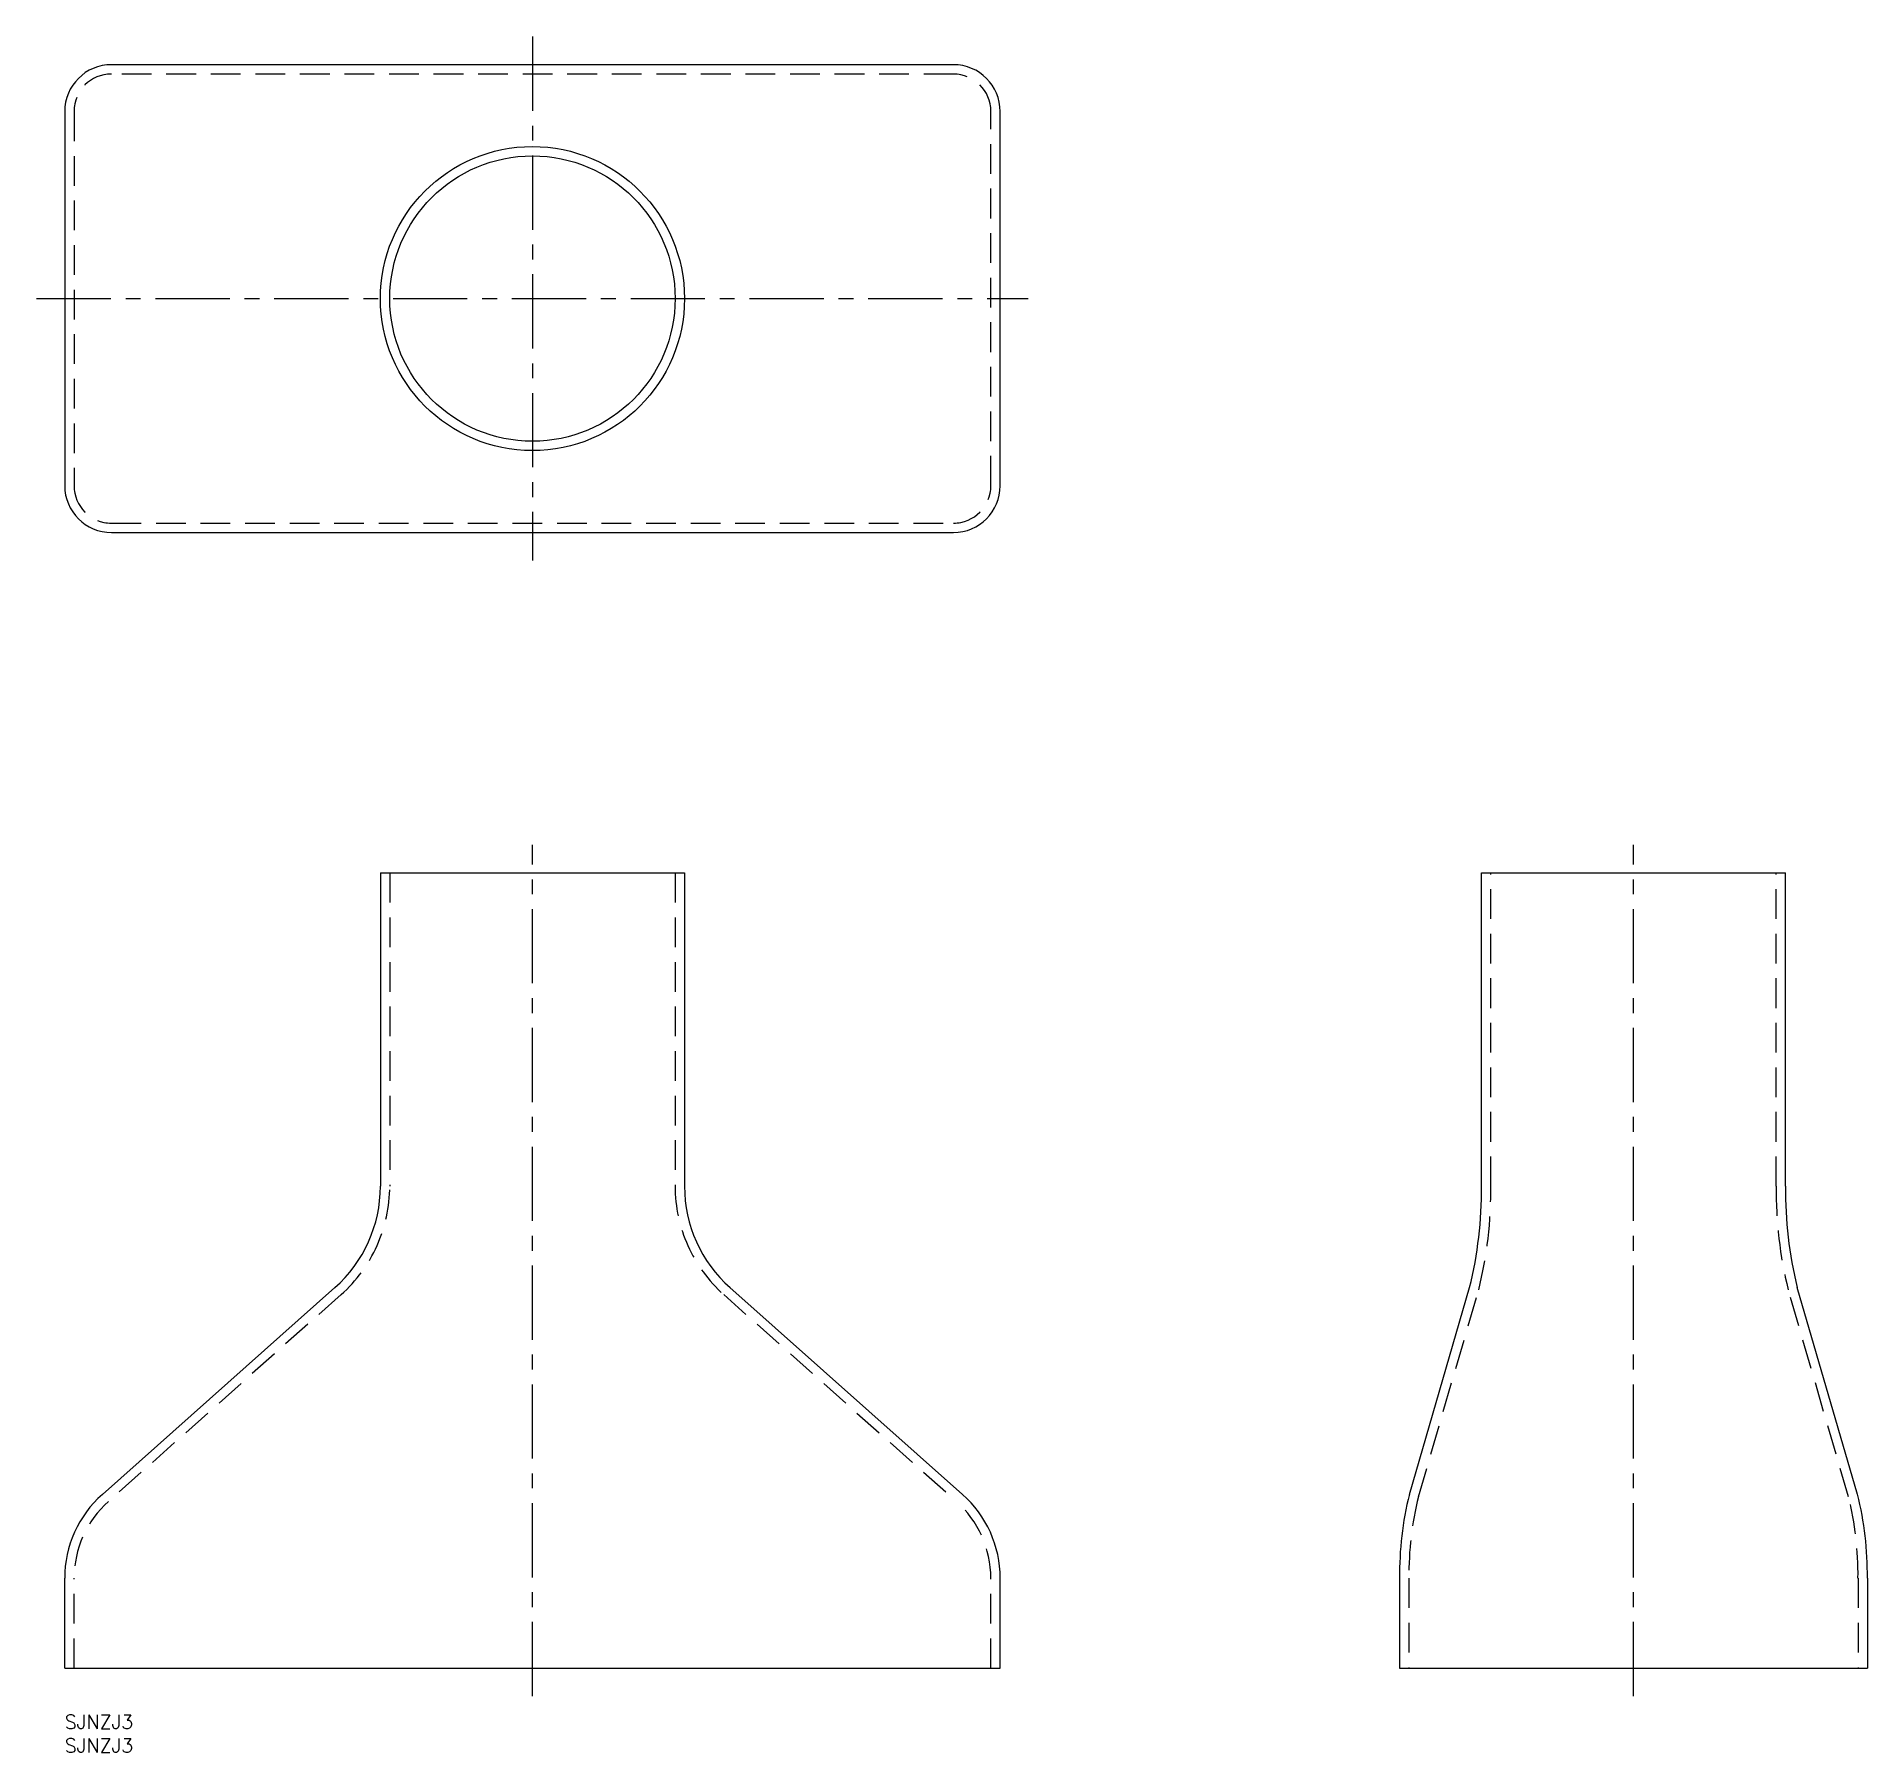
# Model space of a CAD drawing. Extents: x -6 to 385, y -8 to 359.
import ezdxf

# ---------------------------------------------------------------- set-up
doc = ezdxf.new("R2010")
doc.units = 0
doc.header["$LTSCALE"] = 0.5
doc.linetypes.add('CENTER', pattern=[50.8, 31.75, -6.35, 6.35, -6.35])
doc.linetypes.add('DASHED', pattern=[19.05, 12.7, -6.35])
for name, color, linetype in [('MSM_CENTER', 1, 'CENTER'), ('MSM_CONTINUOUS', 7, 'CONTINUOUS'), ('MSM_DASHED', 4, 'DASHED'), ('MSM_PART_NUMBER', 7, 'CONTINUOUS')]:
    doc.layers.add(name, color=color, linetype=linetype)
doc.styles.get("Standard").update_dxf_attribs({"font": 'txt.shx', "height": 7, "bigfont": 'bigfont.shx'})

# ---------------------------------------------------------------- blocks, each defined once
blk = doc.blocks.new('*U12')
at = {"layer": 'MSM_PART_NUMBER'}
blk.add_text('SJNZJ3', height=3, dxfattribs=at).set_placement((0, -3))
blk = doc.blocks.new('*U13')
at = {"layer": 'MSM_PART_NUMBER'}
blk.add_text('SJNZJ3', height=3, dxfattribs=at).set_placement((0, -8))

msp = doc.modelspace()

# ---------------------------------------------------------------- linework, layer by layer
at = {"layer": 'MSM_CENTER'}
for p, q in [((100, 358.78), (100, 246.78)), ((-6, 302.78), (206, 302.78)), ((100, 4), (100, 186)), ((335.38, 4), (335.38, 186))]:
    msp.add_line(p, q, dxfattribs=at)
at = {"layer": 'MSM_CONTINUOUS'}
for p, q in [((190, 352.78), (10, 352.78)), ((0, 342.78), (0, 262.78)), ((200, 262.78), (200, 342.78)), ((10, 252.78), (190, 252.78)), ((67.5, 180), (132.5, 180)), ((67.5, 180), (67.5, 113.02)), ((132.5, 180), (132.5, 113.02)), ((302.88, 180), (367.88, 180)), ((302.88, 113.02), (302.88, 180)), ((367.88, 113.02), (367.88, 180)), ((57.77, 91.35), (8.06, 47.16)), ((142.23, 91.35), (191.94, 47.16)), ((287.47, 47.16), (300.35, 91.35)), ((383.29, 47.16), (370.4, 91.35)), ((0, 10), (0, 29.22)), ((200, 10), (200, 29.22)), ((285.38, 29.22), (285.38, 10)), ((385.38, 29.22), (385.38, 10)), ((0, 10), (200, 10)), ((285.38, 10), (385.38, 10))]:
    msp.add_line(p, q, dxfattribs=at)
for radius in [32.5, 30.5]:
    msp.add_circle((100, 302.78), radius, dxfattribs=at)
for centre, radius, start, end in [((10, 342.78), 10, 90, 180), ((190, 342.78), 10, 0, 90), ((10, 262.78), 10, 180, 270), ((190, 262.78), 10, 270, 0), ((38.5, 113.02), 29, 311.6335, 0), ((161.5, 113.02), 29, 180, 228.3665), ((216.88, 112.05), 86, 346.0706, 0.6479), ((453.87, 112.05), 86, 179.3521, 193.9294), ((24, 29.22), 24, 131.6335, 180), ((176, 29.22), 24, 0, 48.3665), ((356.37, 30.05), 71, 166.0528, 180.6657), ((314.38, 30.05), 71, 359.3343, 13.9472)]:
    msp.add_arc(centre, radius, start, end, dxfattribs=at)
at = {"layer": 'MSM_DASHED'}
for p, q in [((190, 350.78), (10, 350.78)), ((2, 342.78), (2, 262.78)), ((198, 262.78), (198, 342.78)), ((10, 254.78), (190, 254.78)), ((69.5, 180), (69.5, 113.02)), ((130.5, 180), (130.5, 113.02)), ((304.88, 113.02), (304.88, 180)), ((365.88, 113.02), (365.88, 180)), ((289.39, 46.6), (302.27, 90.79)), ((381.37, 46.6), (368.48, 90.79)), ((59.1, 89.85), (9.38, 45.67)), ((140.9, 89.85), (190.62, 45.67)), ((2, 10), (2, 29.22)), ((198, 10), (198, 29.22)), ((287.38, 29.22), (287.38, 10)), ((383.38, 29.22), (383.38, 10))]:
    msp.add_line(p, q, dxfattribs=at)
for centre, radius, start, end in [((10, 342.78), 8, 90, 180), ((190, 342.78), 8, 0, 90), ((10, 262.78), 8, 180, 270), ((190, 262.78), 8, 270, 0), ((38.5, 113.02), 31, 311.6335, 0), ((161.5, 113.02), 31, 180, 228.3665), ((216.88, 112.05), 88, 346.0706, 0.6479), ((453.87, 112.05), 88, 179.3521, 193.9294), ((24, 29.22), 22, 131.6335, 180), ((176, 29.22), 22, 0, 48.3665), ((356.37, 30.05), 69, 166.0528, 180.6657), ((314.38, 30.05), 69, 359.3343, 13.9472)]:
    msp.add_arc(centre, radius, start, end, dxfattribs=at)

# ---------------------------------------------------------------- block references
at = {"layer": 'MSM_CONTINUOUS'}
for name in ['*U12', '*U13']:
    msp.add_blockref(name, (0, 0), dxfattribs=at)

doc.saveas('drawing.dxf')
